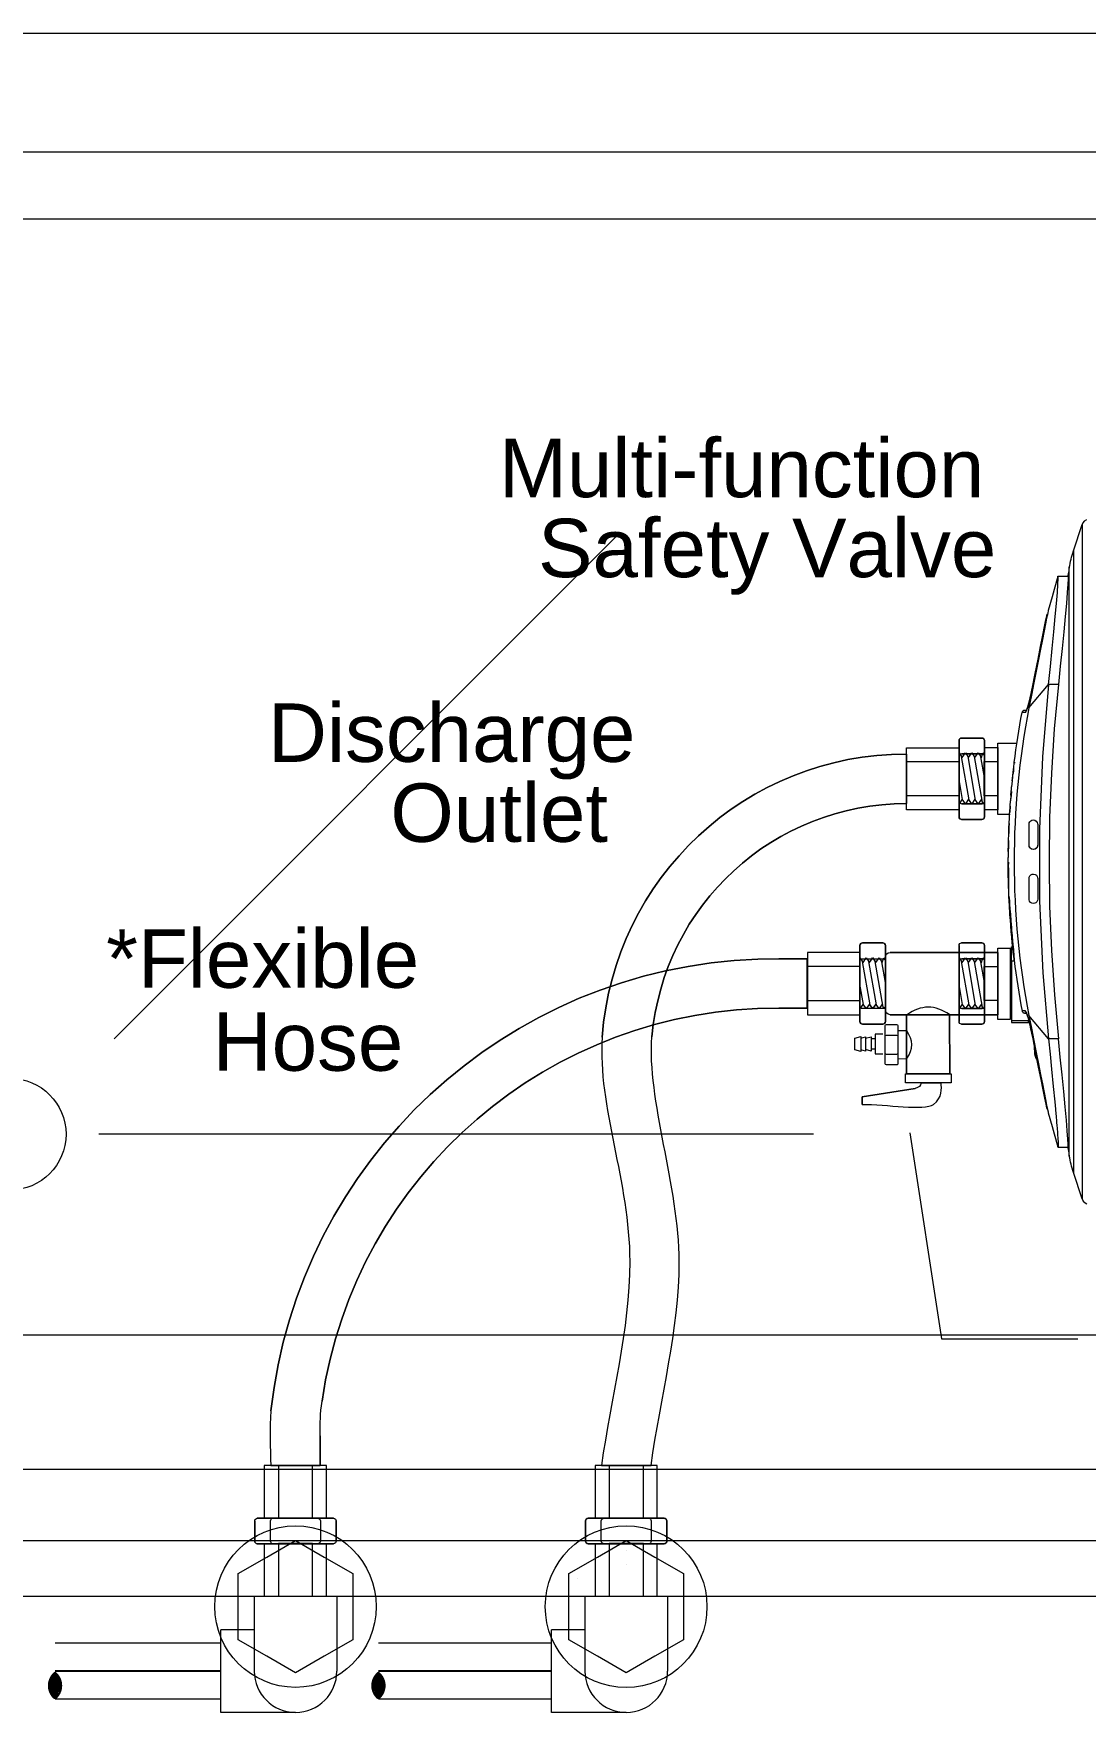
# Model space of a CAD drawing. Header units: metres. Extents: x 1587 to 89247, y -60 to 14723.
# Drawn here: x 8059 to 8530, y 10388 to 11140 of the extents above; entities that cross this region are included whole.
import ezdxf

# ---------------------------------------------------------------- set-up
doc = ezdxf.new("R2010")
doc.units = ezdxf.units.M
doc.header["$LTSCALE"] = 10
doc.linetypes.add('DASHED2', pattern=[9.525, 6.35, -3.175])
doc.layers.get('0').update_dxf_attribs({"color": 253, "lineweight": 0})
doc.layers.add('DIM1', color=251, linetype='Continuous', lineweight=5)
doc.layers.add('Furniture', color=7, linetype='Continuous', lineweight=13)
for name, color, linetype in [('W-COW', 5, 'Continuous'), ('W-COW-25', 5, 'Continuous'), ('W-COW-25-SingleLine', 3, 'Continuous'), ('W-COW-thin', 7, 'Continuous'), ('W-HW1', 1, 'Continuous'), ('W-HW1-25', 1, 'Continuous'), ('W-HW1-25-SingleLine', 3, 'Continuous'), ('W-HW1-thin', 7, 'Continuous')]:
    doc.layers.add(name, color=color, linetype=linetype)
doc.styles.add('PDF Arial', font='arial.ttf')

# ---------------------------------------------------------------- blocks, each defined once
blk = doc.blocks.new('sink')
at = {"layer": 'Furniture'}
for p, q in [((1378.81686, 144.52687), (1377.01686, 144.52687)), ((1378.81686, 144.50187), (1377.01686, 144.50187)), ((1378.73686, 144.46992), (1377.09686, 144.46992)), ((1377.16936, 144.40992), (1377.78936, 144.40992)), ((1377.78936, 143.90992), (1377.16936, 143.90992)), ((1377.09686, 143.87992), (1378.73686, 143.87992)), ((1377.01686, 143.82687), (1378.81686, 143.82687))]:
    blk.add_line(p, q, dxfattribs=at)
at = {"layer": 'Furniture', "linetype": 'DASHED2'}
for p, q in [((1377.42964, 144.31982), (1377.74964, 144.31982)), ((1377.51658, 144.05087), (1377.74285, 144.27714))]:
    blk.add_line(p, q, dxfattribs=at)
at = {"layer": 'Furniture'}
blk.add_circle((1377.78936, 144.31992), 0.025, dxfattribs=at)
blk = doc.blocks.new('HEWH')
at = {"layer": 'Furniture', "lineweight": 9}
for points in [[(-479.6, -46.52), (-474.77, -31.68)], [(-472.34, -29.09), (-473.59, -29.86), (-474.32, -30.71), (-474.77, -31.68), (-474.77, -31.91), (-474.77, -32.66), (-474.77, -33.85), (-474.77, -35.55), (-474.77, -37.7), (-474.77, -40.35), (-474.77, -43.43), (-474.77, -46.98), (-474.77, -50.98), (-474.77, -55.41), (-474.77, -60.26), (-474.77, -65.52), (-474.77, -71.19), (-474.77, -77.24), (-474.77, -83.65), (-474.77, -90.41), (-474.77, -97.51), (-474.77, -104.93), (-474.77, -112.64), (-474.77, -120.63), (-474.77, -128.88), (-474.77, -137.34), (-474.77, -146.03), (-474.77, -154.93), (-474.77, -163.98), (-474.77, -173.18), (-474.77, -182.49), (-474.77, -191.91), (-474.77, -201.4), (-474.77, -210.95), (-474.77, -220.51), (-474.77, -230.06), (-474.77, -239.61), (-474.77, -249.1), (-474.77, -258.52), (-474.77, -267.84), (-474.77, -277.05), (-474.77, -286.1), (-474.77, -294.98), (-474.77, -303.67), (-474.77, -312.15), (-474.77, -320.38), (-474.77, -328.38), (-474.77, -336.09), (-474.77, -343.52), (-474.77, -350.6), (-474.77, -357.37), (-474.77, -363.77), (-474.77, -369.84), (-474.77, -375.49), (-474.77, -380.75), (-474.77, -385.6), (-474.77, -390.04), (-474.77, -394.04), (-474.77, -397.6), (-474.77, -400.67), (-474.77, -403.32), (-474.77, -405.48), (-474.77, -407.16), (-474.77, -408.36), (-474.77, -409.11), (-474.77, -409.34), (-474.15, -410.56), (-473.07, -411.54), (-472.03, -412.01)], [(-481.93, -55.81), (-481.68, -54.62), (-481.44, -53.45), (-481.2, -52.27), (-480.92, -51.12), (-480.61, -49.97), (-480.3, -48.81), (-479.95, -47.66), (-479.6, -46.52), (-479.6, -46.81), (-479.6, -47.58), (-479.6, -48.85), (-479.6, -50.6), (-479.6, -52.82), (-479.6, -55.51), (-479.6, -58.67), (-479.6, -62.3), (-479.6, -66.35), (-479.6, -70.85), (-479.6, -75.79), (-479.6, -81.11), (-479.6, -86.83), (-479.6, -92.93), (-479.6, -99.39), (-479.6, -106.19), (-479.6, -113.31), (-479.6, -120.74), (-479.6, -128.46), (-479.6, -136.41), (-479.6, -144.61), (-479.6, -153.02), (-479.6, -161.64), (-479.6, -170.42), (-479.6, -179.33), (-479.6, -188.35), (-479.6, -197.48), (-479.6, -206.66), (-479.6, -215.9), (-479.6, -225.12), (-479.6, -234.36), (-479.6, -243.54), (-479.6, -252.66), (-479.6, -261.69), (-479.6, -270.6), (-479.6, -279.38), (-479.6, -287.99), (-479.6, -296.4), (-479.6, -304.6), (-479.6, -312.58), (-479.6, -320.28), (-479.6, -327.7), (-479.6, -334.82), (-479.6, -341.62), (-479.6, -348.09), (-479.6, -354.19), (-479.6, -359.9), (-479.6, -365.23), (-479.6, -370.17), (-479.6, -374.66), (-479.6, -378.73), (-479.6, -382.34), (-479.6, -385.5), (-479.6, -388.2), (-479.6, -390.43), (-479.6, -392.17), (-479.6, -393.43), (-479.6, -394.2), (-479.6, -394.49), (-479.95, -393.35), (-480.3, -392.2), (-480.61, -391.05), (-480.92, -389.89), (-481.2, -388.73), (-481.44, -387.56), (-481.68, -386.39), (-481.93, -385.21)], [(-482.8, -380.36), (-482.69, -380.84), (-482.52, -381.74), (-482.41, -382.59), (-482.2, -383.46), (-482.07, -384.33), (-481.93, -385.21), (-481.93, -385.17), (-481.93, -384.68), (-481.93, -383.73), (-481.93, -382.3), (-481.93, -380.4), (-481.93, -378.02), (-481.93, -375.18), (-481.93, -371.88), (-481.93, -368.14), (-481.93, -363.97), (-481.93, -359.38), (-481.93, -354.37), (-481.93, -348.96), (-481.93, -343.19), (-481.93, -337.06), (-481.93, -330.58), (-481.93, -323.78), (-481.93, -316.66), (-481.93, -309.28), (-481.93, -301.65), (-481.93, -293.75), (-481.93, -285.66), (-481.93, -277.36), (-481.93, -268.91), (-481.93, -260.3), (-481.93, -251.57), (-481.93, -242.76), (-481.93, -233.9), (-481.93, -224.98), (-481.93, -216.04), (-481.93, -207.12), (-481.93, -198.25), (-481.93, -189.44), (-481.93, -180.72), (-481.93, -172.12), (-481.93, -163.66), (-481.93, -155.37), (-481.93, -147.28), (-481.93, -139.38), (-481.93, -131.73), (-481.93, -124.33), (-481.93, -117.24), (-481.93, -110.44), (-481.93, -103.96), (-481.93, -97.83), (-481.93, -92.06), (-481.93, -86.66), (-481.93, -81.65), (-481.93, -77.05), (-481.93, -72.88), (-481.93, -69.13), (-481.93, -65.85), (-481.93, -62.99), (-481.93, -60.61), (-481.93, -58.72), (-481.93, -57.29), (-481.93, -56.33), (-481.93, -55.85), (-481.93, -55.81), (-482.07, -56.68), (-482.2, -57.55), (-482.41, -58.42), (-482.52, -59.28), (-482.69, -60.17), (-482.8, -60.64)], [(-488.32, -60.78), (-490.36, -68.13), (-491.51, -72.21), (-493.73, -79.94), (-493.73, -80.2), (-493.94, -81.01), (-494.18, -82.32), (-494.57, -84.16), (-495.19, -87.32), (-495.99, -91.31), (-496.93, -96.07), (-498, -101.43), (-499.18, -107.33), (-500.43, -113.73), (-501.75, -120.43), (-503.11, -127.33), (-504.5, -134.37), (-493.56, -121.28), (-492.48, -111.19), (-491.48, -101.1), (-490.57, -91.88), (-489.77, -83.21), (-489.11, -75.91), (-488.59, -69.7), (-488.28, -65.15), (-488.14, -62.07), (-488.14, -61.01), (-488.21, -60.64)], [(-488.35, -61.08), (-488.25, -60.64), (-488.21, -60.64), (-482.62, -60.64), (-482.55, -61.01), (-482.55, -62.08), (-482.69, -65.12), (-483, -69.74), (-483.52, -75.86), (-484.18, -83.26), (-484.98, -91.78), (-485.92, -101.14), (-486.93, -111.07), (-488, -121.28), (-490.3, -146.06), (-491.93, -170.9), (-492.9, -195.69), (-493.25, -220.51), (-492.9, -245.39), (-491.93, -270.25), (-490.26, -295.03), (-488, -319.74), (-493.56, -319.74), (-492.66, -328.33), (-491.79, -336.61), (-490.85, -346.3), (-490.05, -354.94), (-489.67, -358.99), (-489.57, -359.94), (-489.46, -360.89), (-489.43, -361.84), (-489.32, -362.74), (-489.25, -363.63), (-489.08, -365.35), (-489.05, -366.2), (-488.98, -367), (-488.91, -367.8), (-488.8, -368.56), (-488.77, -369.32), (-488.63, -370.74), (-488.59, -371.43), (-488.56, -372.08), (-488.52, -372.69), (-488.45, -373.32), (-488.42, -373.91), (-488.35, -375.03), (-488.28, -375.98), (-488.21, -376.99), (-488.11, -379.54), (-488.21, -380.36), (-482.62, -380.36), (-482.55, -380), (-482.55, -378.93), (-482.69, -375.9), (-483, -371.28), (-483.52, -365.17), (-484.18, -357.76), (-484.98, -349.23), (-485.92, -339.87), (-486.93, -329.95), (-488, -319.74)], [(-506.51, -136.92), (-506.02, -136.28), (-505.36, -134.53), (-504.53, -131.77), (-503.66, -128.28), (-502.8, -124.47), (-502.66, -123.63), (-500.99, -115.2), (-499.36, -107.1), (-497.97, -99.96), (-496.68, -93.61), (-495.75, -88.73), (-494.98, -84.99), (-494.53, -82.79), (-494.36, -81.99), (-494.39, -82.02)], [(-488, -121.28), (-493.56, -121.28), (-496.93, -161.73), (-498.56, -202.22), (-498.49, -242.52), (-496.72, -282.7), (-493.56, -319.74), (-504.5, -306.65), (-503.11, -313.69), (-501.75, -320.6), (-500.43, -327.31), (-499.18, -333.7), (-498, -339.6), (-496.93, -344.95), (-495.99, -349.72), (-495.19, -353.69), (-494.57, -356.86), (-494.08, -359.18), (-493.8, -360.62), (-493.73, -361.07), (-491.51, -368.83), (-490.36, -372.88), (-488.32, -380.25)], [(-506.02, -136.16), (-506.06, -136.18), (-505.95, -136.01), (-505.75, -135.54), (-505.43, -134.64), (-504.98, -133.35), (-504.53, -131.73), (-504.05, -129.82), (-503.56, -127.75), (-503.07, -125.6), (-502.62, -123.43), (-502.62, -123.31)], [(-512.73, -164.98), (-512.24, -161.44), (-511.79, -157.93), (-511.27, -154.42), (-510.75, -150.89), (-510.19, -147.41), (-509.57, -143.89), (-508.98, -140.39), (-508.32, -136.9)], [(-506.02, -135.78), (-506.51, -135.78), (-506.96, -135.78), (-507.14, -135.8), (-507.38, -135.85), (-507.62, -135.94), (-507.83, -136.07), (-508, -136.26), (-508.14, -136.45), (-508.25, -136.65), (-508.32, -136.88)], [(-506.06, -136.15), (-506.16, -136.22), (-506.27, -136.38), (-506.37, -136.54), (-506.48, -136.72), (-506.51, -136.92), (-507.97, -136.92), (-508.25, -136.92)], [(-515.09, -194.06), (-521.86, -194.06), (-521.86, -154.12), (-511.3, -154.12)], [(-542.14, -160.18), (-530.75, -160.18), (-542.1, -160.18)], [(-513.84, -175.21), (-513.77, -174.34), (-513.66, -173.49), (-513.59, -172.62), (-513.49, -171.78), (-513.39, -170.9), (-513.32, -170.04), (-513.21, -169.19), (-513.11, -168.32), (-513.11, -168.35), (-513.11, -168.45), (-513.11, -168.66), (-513.18, -168.97), (-513.21, -169.47), (-513.39, -171.05), (-513.35, -171.05)], [(-513.77, -175.21), (-513.32, -170.68), (-513.04, -168.47), (-512.9, -166.95), (-512.8, -165.96), (-512.73, -165.31), (-512.69, -164.98), (-512.17, -164.98)], [(-514.46, -183.2), (-514.57, -183.2), (-514.57, -183.17), (-514.53, -182.59), (-514.46, -182.01), (-514.43, -181.45), (-514.36, -180.87), (-514.32, -180.28), (-514.29, -179.72), (-514.22, -179.15), (-514.18, -178.56), (-514.01, -178.56), (-513.7, -175.21), (-513.84, -175.21), (-513.39, -171.05)], [(-514.08, -178.56), (-513.77, -175.21), (-513.7, -175.21)], [(-515.02, -189.44), (-515.02, -189.09), (-515.02, -188.72), (-514.95, -188.35), (-514.95, -187.99), (-514.91, -187.61), (-514.88, -187.25), (-514.88, -186.9), (-514.84, -186.52), (-514.67, -186.52), (-514.46, -183.17), (-514.57, -183.17), (-514.39, -181.26), (-514.32, -181.26), (-514.53, -183.17), (-514.46, -183.17)], [(-514.67, -184.88), (-514.74, -185.59), (-514.81, -186.2), (-514.84, -186.48), (-514.67, -186.48)], [(-514.53, -183.2), (-514.53, -183.47), (-514.67, -184.88), (-514.53, -184.88)], [(-514.57, -183.17), (-514.57, -183.17)], [(-542.1, -188.11), (-530.75, -188.11), (-542.14, -188.11)], [(-516.13, -220.51), (-516.13, -220.22), (-516.13, -219.92), (-516.13, -219.6), (-516.13, -219.32), (-516.13, -219.01), (-516.13, -218.72), (-516.13, -218.42), (-516.13, -218.13), (-516.09, -218.11), (-516.02, -218.08), (-516.02, -214.84), (-516.02, -213.69), (-515.99, -211.64), (-515.92, -209.55), (-515.89, -207.08), (-515.82, -206.34), (-515.78, -204.88), (-515.71, -202.62), (-515.61, -200.22), (-515.5, -197.98), (-515.47, -197.08), (-515.43, -196.41), (-515.43, -195.93), (-515.43, -195.77), (-515.43, -195.41), (-515.4, -195.04), (-515.4, -194.66), (-515.36, -194.28), (-515.33, -193.91), (-515.33, -193.55), (-515.3, -193.18), (-515.26, -192.8), (-515.19, -192.8), (-514.98, -189.44)], [(-515.43, -195.77), (-515.43, -195.77)], [(-515.02, -189.44), (-515.02, -189.44)], [(-515.95, -208.6), (-515.95, -208.71), (-515.95, -208.95), (-515.99, -209.51), (-516.02, -210.42), (-516.02, -211.78), (-516.02, -212.88), (-516.06, -213.83), (-516.06, -214.45), (-516.06, -214.75), (-516.09, -214.75), (-516.06, -213.98), (-516.06, -213.23), (-516.02, -212.44), (-516.02, -211.7), (-516.02, -210.92), (-516.02, -210.16), (-515.99, -209.39), (-515.95, -208.63), (-515.95, -208.62)], [(-516.02, -214.84), (-516.02, -214.84)], [(-515.78, -236.53), (-515.78, -236.16), (-515.78, -235.09), (-515.82, -233.26), (-515.82, -230.83), (-515.89, -229.49), (-515.92, -225.6), (-516.02, -222), (-516.02, -220.76), (-516.06, -223.33), (-516.02, -224.22), (-516.02, -226.26), (-515.95, -228.01), (-515.95, -229.08), (-515.92, -229.95), (-515.92, -230.81), (-515.89, -231.74), (-515.89, -232.54), (-515.89, -232.88), (-515.89, -232.99), (-515.89, -232.91), (-515.92, -232.72), (-515.95, -232.35), (-515.95, -231.5), (-516.02, -229.35), (-516.02, -228.18), (-516.06, -225.83), (-516.09, -223.21), (-516.13, -221.87), (-516.13, -221.31), (-516.13, -220.64), (-516.13, -220.49), (-516.13, -220.46)], [(-515.78, -236.65), (-515.82, -236.64), (-515.82, -236.57), (-515.82, -236.15), (-515.89, -235.34), (-515.92, -233.47), (-516.02, -230.93), (-516.06, -228.38), (-516.06, -226.85), (-516.09, -225.8), (-516.09, -225.29), (-516.13, -224.43), (-516.13, -224.02), (-516.13, -223.89)], [(-515.61, -242.25), (-515.71, -240.27), (-515.78, -238.3), (-515.82, -236.31), (-515.89, -234.35), (-515.95, -232.37), (-516.02, -230.39), (-516.06, -228.39), (-516.06, -226.43), (-516.06, -226.29), (-516.09, -226.14), (-516.09, -225.99), (-516.09, -225.86), (-516.09, -225.71), (-516.09, -225.56), (-516.09, -225.41), (-516.09, -225.27)], [(-514.08, -257.96), (-514.57, -257.96), (-514.6, -257.49), (-514.67, -255.91), (-514.81, -253.43), (-514.98, -250.35), (-515.12, -248.25), (-515.19, -246.86), (-515.4, -243.76), (-515.57, -241.14), (-515.68, -239.87), (-515.47, -242.38), (-515.33, -244.47), (-515.12, -246.86), (-514.88, -250.11), (-514.6, -253.58), (-514.29, -257.28), (-514.18, -258.82), (-513.91, -261.98), (-513.66, -265.07), (-513.21, -269.86), (-512.93, -273.15), (-512.8, -275.08), (-512.73, -275.78), (-512.73, -275.69), (-512.76, -275.66), (-512.8, -275.4), (-512.83, -274.73), (-512.93, -273.69), (-512.93, -273.68), (-513.28, -271.31), (-513.66, -266.42), (-513.87, -264.42), (-514.43, -259.64), (-514.53, -257.96)], [(-514.84, -254.23), (-514.84, -254.67), (-514.81, -255.1), (-514.77, -255.53), (-514.74, -255.98), (-514.67, -256.41), (-514.67, -256.85), (-514.64, -257.28), (-514.6, -257.72), (-514.57, -257.96)], [(-514.43, -259.64), (-514.36, -260.09), (-514.32, -260.5), (-514.29, -260.93), (-514.29, -261.35), (-514.25, -261.77), (-514.22, -262.2), (-514.18, -262.63), (-514.08, -263.06), (-513.84, -265.48), (-513.63, -267.97)], [(-513.63, -267.85), (-514.08, -263.18)], [(-513.49, -269.12), (-514.29, -269.12), (-514.29, -268.72), (-514.29, -268.44), (-514.29, -268.26), (-514.29, -268.2), (-513.63, -268.2)], [(-512.66, -276.28), (-514.29, -276.28), (-514.29, -269.12)], [(-513.28, -271.31), (-513.32, -270.9), (-513.35, -270.48), (-513.39, -270.06), (-513.42, -269.64), (-513.49, -269.22), (-513.52, -268.81), (-513.59, -268.39), (-513.63, -267.98)], [(-599.05, -301.44), (-599.05, -276.14)], [(-597.62, -274.82), (-586.23, -274.82)], [(-584.81, -276.14), (-584.81, -301.44)], [(-514.29, -276.28), (-514.29, -276.79), (-514.29, -277.39), (-514.29, -278.06), (-514.29, -278.81), (-514.29, -279.62), (-514.29, -280.48), (-514.29, -281.36), (-514.29, -282.25), (-514.29, -296.59), (-514.29, -297.47), (-514.29, -298.36), (-514.29, -299.22), (-514.29, -300.03), (-514.29, -300.78), (-514.29, -301.46), (-514.29, -302.06), (-514.29, -302.55), (-514.29, -309.7)], [(-512.76, -275.66), (-512.31, -279.24), (-511.82, -282.81), (-511.3, -286.38), (-510.75, -289.93), (-510.19, -293.48), (-509.6, -297.04), (-508.98, -300.59), (-508.32, -304.12), (-508.25, -304.38), (-508.14, -304.57), (-508, -304.77), (-507.83, -304.94), (-507.62, -305.08), (-507.38, -305.16), (-507.14, -305.22), (-506.96, -305.24), (-506.51, -305.24), (-506.02, -305.24)], [(-586.23, -302.76), (-597.62, -302.76)], [(-506.02, -304.89), (-506.2, -304.74), (-506.34, -304.57), (-506.44, -304.35), (-506.51, -304.09), (-506.75, -304.09), (-507.52, -304.09), (-508.28, -304.09), (-508.25, -304.09)], [(-502.66, -317.38), (-503.45, -313.61), (-504.36, -310.02), (-505.19, -307.01), (-505.92, -304.96), (-506.48, -304.12), (-506.51, -304.09)], [(-502.73, -317.14), (-502.86, -316.39), (-503.35, -314.26), (-503.8, -312.13), (-504.32, -310.12), (-504.81, -308.35), (-505.26, -306.83), (-505.64, -305.69), (-505.92, -305.05), (-506.06, -304.84), (-506.02, -304.86)], [(-598.56, -319.25), (-595.92, -318.51), (-595.92, -326.58), (-598.56, -325.82)], [(-595.92, -319.35), (-592.9, -318.51), (-592.9, -326.6), (-595.92, -325.72)], [(-592.9, -319.52), (-590.57, -319.52)], [(-586.37, -317.07), (-590.57, -317.07), (-590.57, -328.02), (-586.37, -328.02)], [(-585.02, -333.63), (-585.02, -312.3)], [(-584.95, -327.81), (-584.95, -318.26)], [(-584.29, -311.59), (-578.59, -311.59)], [(-584.25, -317.55), (-578.56, -317.55)], [(-572.86, -315.21), (-577.97, -315.21), (-577.97, -330.8), (-572.8, -330.7)], [(-577.83, -318.26), (-577.83, -327.81)], [(-494.36, -359.03), (-494.5, -358.37), (-494.91, -356.27), (-495.61, -352.92), (-496.55, -348.2), (-497.73, -342.45), (-499.05, -335.58), (-500.57, -328.02), (-502.2, -319.65), (-502.66, -317.38), (-502.69, -317.35), (-502.66, -317.32)], [(-590.57, -325.55), (-592.9, -325.55)], [(-578.56, -328.52), (-584.25, -328.52)], [(-501.2, -324.76), (-501.2, -324.88), (-501.2, -327.11), (-501.2, -328.3), (-501.2, -328.42), (-501.44, -323.64)], [(-501.2, -328.33), (-501.2, -328.75), (-501.13, -329.13), (-501.06, -329.48), (-500.89, -329.86), (-500.75, -330.23), (-500.57, -330.55), (-500.36, -330.86), (-500.09, -331.16)], [(-571.13, -372.41), (-553.52, -487.75), (-477.17, -487.75)], [(-488.21, -380.36), (-488.25, -380.36), (-488.35, -380.09)], [(-474.77, -409.34), (-479.6, -394.49)]]:
    blk.add_lwpolyline(points, dxfattribs=at)
for points in [[(-543.56, -156.67), (-543.56, -191.51), (-573.04, -191.51), (-573.04, -156.67)], [(-543.56, -156.67), (-543.56, -191.51), (-573.04, -191.51), (-573.04, -156.67)], [(-543.59, -195.41), (-543.59, -152.72)], [(-542.17, -151.3), (-530.82, -151.3)], [(-529.39, -152.72), (-529.39, -195.41)], [(-521.86, -156.53), (-521.86, -191.39), (-529.36, -191.39), (-529.36, -156.53)], [(-573.07, -160.21), (-573.07, -187.95)], [(-543.59, -164.45), (-543.59, -183.62), (-573.07, -183.62), (-573.07, -164.45)], [(-543.59, -164.45), (-543.59, -183.62), (-573.07, -183.62), (-573.07, -164.45)], [(-543.56, -186.81), (-543.56, -161.49)], [(-522.07, -164.38), (-522.07, -183.54), (-529.6, -183.54), (-529.6, -164.38)], [(-529.32, -161.49), (-529.32, -186.81)], [(-530.82, -196.83), (-542.17, -196.83)], [(-514.91, -189.44), (-514.95, -189.44), (-515.19, -192.8), (-515.09, -192.8)], [(-499.6, -199.49), (-499.6, -205.35), (-499.6, -211.21), (-499.64, -211.39), (-499.81, -212.17), (-500.33, -212.92), (-501.06, -213.42), (-501.93, -213.61), (-502.76, -213.5), (-503.49, -213.12), (-504.01, -212.59), (-504.32, -211.94), (-504.43, -211.21), (-504.43, -205.35), (-504.43, -199.49), (-504.32, -198.76), (-504.01, -198.1), (-503.49, -197.58), (-502.8, -197.21), (-502.03, -197.08), (-501.16, -197.24), (-500.36, -197.73), (-499.84, -198.47), (-499.64, -199.25)], [(-499.6, -199.49), (-499.6, -211.21), (-499.74, -211.94), (-500.05, -212.59), (-500.57, -213.12), (-501.27, -213.5), (-502.1, -213.61), (-502.97, -213.43), (-503.7, -212.92), (-504.22, -212.18), (-504.43, -211.4), (-504.43, -211.21), (-504.43, -199.49), (-504.32, -198.76), (-504.01, -198.1), (-503.49, -197.58), (-502.8, -197.21), (-502.03, -197.08), (-501.16, -197.24), (-500.36, -197.73), (-499.84, -198.47), (-499.64, -199.25)], [(-515.61, -199.16), (-515.64, -199.91), (-515.68, -200.67), (-515.75, -201.43), (-515.75, -202.17), (-515.78, -202.92), (-515.82, -203.68), (-515.82, -204.43), (-515.89, -205.19), (-515.82, -205.19), (-515.82, -204.89), (-515.82, -204.31), (-515.82, -204.01), (-515.75, -202.89), (-515.71, -201.63), (-515.68, -200.51), (-515.64, -199.98), (-515.61, -199.56), (-515.61, -199.28), (-515.61, -199.16), (-515.61, -199.18)], [(-504.43, -229.82), (-504.32, -229.08), (-504.01, -228.41), (-503.49, -227.89), (-502.76, -227.52), (-501.93, -227.4), (-501.06, -227.59), (-500.33, -228.11), (-499.81, -228.84), (-499.64, -229.63), (-499.6, -229.82), (-499.6, -235.68), (-499.6, -241.52), (-499.74, -242.28), (-500.05, -242.92), (-500.57, -243.45), (-501.27, -243.82), (-502.03, -243.94), (-502.9, -243.77), (-503.66, -243.28), (-504.18, -242.57), (-504.43, -241.8), (-504.43, -241.52), (-504.43, -235.68)], [(-515.61, -241.88), (-515.57, -242.16), (-515.5, -243.14), (-515.4, -244.75), (-515.33, -246.42), (-515.19, -248.25), (-515.05, -250.41), (-514.95, -252.25), (-514.88, -253.59), (-514.84, -254.37), (-514.84, -254.6), (-514.84, -254.31), (-514.84, -254.23), (-514.91, -253.34), (-515.02, -251.99), (-515.16, -250.09), (-515.26, -248.25), (-515.33, -246.54), (-515.47, -244.57), (-515.57, -243.03), (-515.61, -242.25), (-515.61, -241.89)], [(-599.05, -306.17), (-599.05, -271.31), (-628.52, -271.31), (-628.52, -306.17)], [(-599.11, -267.36), (-599.11, -310.05)], [(-586.3, -265.94), (-597.69, -265.94)], [(-584.88, -310.05), (-584.88, -267.36)], [(-521.86, -271.31), (-582.17, -271.31), (-521.86, -271.31), (-521.86, -306.17), (-582.17, -306.17), (-521.86, -306.17)], [(-543.59, -267.38), (-543.59, -310.05)], [(-530.82, -265.95), (-542.2, -265.95)], [(-529.39, -310.05), (-529.39, -267.38)], [(-521.86, -271.31), (-521.86, -306.17), (-529.36, -306.17), (-529.36, -271.31)], [(-515.09, -308.8), (-521.83, -308.8), (-521.83, -268.84), (-515.09, -268.84)], [(-599.11, -298.26), (-599.11, -279.11), (-628.56, -279.11), (-628.56, -298.26)], [(-584.88, -275.64), (-584.88, -301.49), (-585.75, -302.79), (-586.65, -300.21), (-588.42, -302.79), (-590.19, -300.21), (-592, -302.79), (-593.77, -300.21), (-595.54, -302.79), (-597.31, -300.21), (-599.08, -302.79), (-599.08, -274.35), (-597.31, -276.92), (-595.54, -274.35), (-593.77, -276.92), (-592, -274.35), (-590.19, -276.92), (-588.42, -274.35), (-586.65, -276.92), (-585.75, -274.35)], [(-584.84, -273.61), (-584.84, -303.85)], [(-543.56, -276.14), (-543.56, -301.44)], [(-530.75, -274.83), (-542.14, -274.83)], [(-522.07, -279.15), (-522.07, -298.31), (-529.6, -298.31), (-529.6, -279.15)], [(-522.07, -279.15), (-522.07, -298.31), (-529.6, -298.31), (-529.6, -279.15)], [(-522.07, -279.15), (-522.07, -298.31), (-529.6, -298.31), (-529.6, -279.15)], [(-529.32, -301.44), (-529.32, -276.14)], [(-548.94, -306.15), (-548.77, -339.33), (-572.97, -339.33), (-572.97, -306.25), (-572.97, -339.33), (-548.77, -339.33)], [(-542.14, -302.75), (-530.75, -302.75)], [(-514.29, -310.64), (-504.67, -310.64), (-504.67, -310.57), (-504.67, -310.38), (-504.67, -310.11), (-504.67, -309.7), (-514.29, -309.7), (-514.29, -310.11), (-514.29, -310.38), (-514.29, -310.57)], [(-601.89, -325.82), (-601.89, -319.25), (-598.56, -318.31), (-598.56, -326.8)], [(-597.69, -311.47), (-586.3, -311.47)], [(-542.2, -311.47), (-530.82, -311.47)], [(-597.86, -356.4), (-597.86, -352.13), (-568.28, -347.44), (-597.86, -352.13)], [(-548, -344.29), (-573.64, -344.29), (-573.64, -339.3), (-548, -339.3)], [(-548, -344.29), (-573.64, -344.29), (-573.64, -339.3), (-548, -339.3)], [(-564.74, -344.31), (-553.59, -344.29)]]:
    blk.add_lwpolyline(points, close=True, dxfattribs=at)
for points in [[(-543.59, -152.72, -0.413434), (-542.17, -151.3, 0.417078)], [(-530.82, -151.3, -0.413434), (-529.39, -152.72, 0.417078)], [(-542.17, -196.83, -0.41799), (-543.59, -195.41, 0.41799)], [(-529.39, -195.41, -0.41799), (-530.82, -196.83, 0.41799)], [(-599.11, -267.36, -0.414344), (-597.69, -265.94, 0.414344)], [(-586.3, -265.94, -0.414344), (-584.88, -267.36, 0.414344)], [(-530.82, -265.95, -0.421647), (-529.39, -267.38, 0.421647)], [(-597.69, -311.47, -0.417078), (-599.11, -310.05, 0.417078)], [(-584.88, -310.05, -0.417078), (-586.3, -311.47, 0.417078)], [(-529.39, -310.05, -0.417078), (-530.82, -311.47, 0.417078)]]:
    blk.add_lwpolyline(points, format="xyb", close=True, dxfattribs=at)
at = {"layer": 'Furniture', "lineweight": 20}
for points in [[(-529.39, -160.86), (-529.39, -186.74), (-530.26, -188.03), (-531.13, -185.44), (-532.93, -188.03), (-534.7, -185.44), (-536.48, -188.03), (-538.25, -185.44), (-540.05, -188.03), (-541.82, -185.44), (-543.59, -188.03), (-543.59, -159.57), (-541.82, -162.16), (-540.05, -159.57), (-538.25, -162.16), (-536.48, -159.57), (-534.7, -162.16), (-532.93, -159.57), (-531.13, -162.16), (-530.26, -159.57)], [(-584.88, -275.65), (-584.88, -301.5), (-585.75, -302.8), (-586.65, -300.21), (-588.42, -302.8), (-590.19, -300.21), (-591.96, -302.8), (-593.77, -300.21), (-595.54, -302.8), (-597.31, -300.21), (-599.08, -302.8), (-599.08, -274.35), (-597.31, -276.92), (-595.54, -274.35), (-593.77, -276.92), (-591.96, -274.35), (-590.19, -276.92), (-588.42, -274.35), (-586.65, -276.92), (-585.75, -274.35)], [(-529.39, -275.65), (-529.39, -301.5), (-530.26, -302.8), (-531.13, -300.21), (-532.93, -302.8), (-534.7, -300.21), (-536.48, -302.8), (-538.25, -300.21), (-540.05, -302.8), (-541.82, -300.21), (-543.59, -302.8), (-543.59, -274.35), (-541.82, -276.92), (-540.05, -274.35), (-538.25, -276.92), (-536.48, -274.35), (-534.7, -276.92), (-532.93, -274.35), (-531.13, -276.92), (-530.26, -274.35)]]:
    blk.add_lwpolyline(points, close=True, dxfattribs=at)
at = {"layer": 'Furniture', "color": 30, "lineweight": 9, "true_color": 0xf8991e}
for points in [[(-743.39, -318.76, -0.393458), (-573.07, -160.21, 0.393458)], [(-715.54, -318.64, -0.389324), (-573.07, -187.95, 0.389324)], [(-752.73, -589.57, -0.414344), (-751.3, -588.15, 0.414344)], [(-708.63, -588.15, -0.414344), (-707.2, -589.57, 0.414344)], [(-751.3, -602.38, -0.41799), (-752.73, -600.95, 0.41799)], [(-707.2, -600.95, -0.41799), (-708.63, -602.38, 0.41799)]]:
    blk.add_lwpolyline(points, format="xyb", close=True, dxfattribs=at)
at = {"layer": 'Furniture', "lineweight": 20}
blk.add_lwpolyline([(-573.07, -160.2), (-573.07, -160.2)], dxfattribs=at)
at = {"layer": 'Furniture', "lineweight": 13}
for points in [[(-537.96, -185.91), (-542.24, -161.55)], [(-534.34, -185.97), (-538.61, -161.67)], [(-530.55, -187.19), (-535.03, -161.68)], [(-529.39, -173.33), (-531.44, -161.74)], [(-541.64, -185.71), (-543.59, -174.57)], [(-593.44, -300.69), (-597.72, -276.34)], [(-589.87, -300.68), (-594.1, -276.44)], [(-586.04, -301.96), (-590.56, -276.4)], [(-584.88, -288.1), (-586.89, -276.57)], [(-537.96, -300.69), (-542.24, -276.32)], [(-534.34, -300.75), (-538.61, -276.45)], [(-530.55, -301.97), (-535.03, -276.46)], [(-529.39, -288.1), (-531.44, -276.52)], [(-597.12, -300.48), (-599.11, -289.14)], [(-541.64, -300.48), (-543.59, -289.34)]]:
    blk.add_lwpolyline(points, dxfattribs=at)
at = {"layer": 'Furniture', "color": 4, "lineweight": 9}
for points in [[(-928.87, -528.06, -0.372173), (-656.34, -275.09, 0.372173)], [(-900.26, -522.5, -0.374137), (-644.43, -302.57, 0.374137)], [(-936.48, -602.38, -0.408856), (-937.9, -600.95, 0.408856)]]:
    blk.add_lwpolyline(points, format="xyb", close=True, dxfattribs=at)
for points in [[(-656.34, -275.09), (-644.43, -274.83), (-628.56, -274.83), (-628.56, -302.57), (-644.43, -302.57), (-628.56, -302.57), (-628.56, -274.83), (-644.43, -274.83)], [(-901.23, -541.98), (-901.23, -558.67), (-928.98, -558.67), (-901.23, -558.67)], [(-932.59, -588.16), (-897.73, -588.16), (-897.73, -558.69), (-932.59, -558.69)], [(-924.67, -588.11), (-905.5, -588.11), (-905.5, -558.64), (-924.67, -558.64)], [(-937.9, -589.57), (-937.9, -600.95)], [(-893.8, -588.15), (-936.48, -588.15)], [(-892.34, -600.95), (-892.34, -589.57)], [(-936.48, -602.38), (-893.8, -602.38)], [(-932.59, -631.86), (-897.73, -631.86), (-897.73, -602.39), (-932.59, -602.39)], [(-924.67, -631.81), (-905.5, -631.81), (-905.5, -602.32), (-924.67, -602.32)]]:
    blk.add_lwpolyline(points, close=True, dxfattribs=at)
at = {"layer": 'Furniture', "color": 30, "lineweight": 20, "true_color": 0xf8991e}
for points in [[(-656.34, -275.09), (-644.43, -274.85)], [(-743.94, -600.99), (-743.94, -589.6)], [(-742.62, -588.17), (-717.31, -588.17)], [(-716.02, -589.6), (-716.02, -600.99)], [(-717.31, -602.42), (-742.62, -602.42)], [(-729.91, -606.07), (-729.91, -606.07)], [(-729.95, -613.99), (-729.95, -613.99)], [(-757.27, -621.85), (-757.27, -621.85)]]:
    blk.add_lwpolyline(points, dxfattribs=at)
at = {"layer": 'Furniture', "lineweight": 9}
blk.add_lwpolyline([(-577.9, -312.3), (-577.9, -333.63, -0.414974), (-578.59, -334.34), (-584.29, -334.34)], format="xyb", dxfattribs=at)
at = {"layer": 'Furniture', "color": 4, "lineweight": 20}
for points in [[(-932.59, -588.16), (-897.73, -588.16), (-897.73, -558.69), (-932.59, -558.69)], [(-924.67, -588.11), (-905.5, -588.11), (-905.5, -558.64), (-924.67, -558.64)], [(-932.59, -631.86), (-897.73, -631.86), (-897.73, -602.39), (-932.59, -602.39)], [(-924.67, -631.81), (-905.5, -631.81), (-905.5, -602.32), (-924.67, -602.32)]]:
    blk.add_lwpolyline(points, close=True, dxfattribs=at)
at = {"layer": 'Furniture', "color": 30, "lineweight": 9, "true_color": 0xf8991e}
for points in [[(-747.41, -588.16), (-712.55, -588.16), (-712.55, -558.69), (-747.41, -558.69)], [(-716.06, -558.67), (-743.84, -558.67)], [(-739.53, -588.11), (-720.36, -588.11), (-720.36, -558.64), (-739.53, -558.64)], [(-752.73, -589.57), (-752.73, -600.95)], [(-708.63, -588.15), (-751.3, -588.15)], [(-707.2, -600.95), (-707.2, -589.57)], [(-751.3, -602.38), (-708.63, -602.38)], [(-747.41, -631.86), (-712.55, -631.86), (-712.55, -602.39), (-747.41, -602.39)], [(-739.53, -631.81), (-720.36, -631.81), (-720.36, -602.32), (-739.53, -602.32)]]:
    blk.add_lwpolyline(points, close=True, dxfattribs=at)
at = {"layer": 'Furniture', "color": 30, "lineweight": 20, "true_color": 0xf8991e}
for points in [[(-747.41, -588.16), (-712.55, -588.16), (-712.55, -558.69), (-747.41, -558.69)], [(-739.53, -588.11), (-720.36, -588.11), (-720.36, -558.64), (-739.53, -558.64)], [(-747.41, -631.86), (-712.55, -631.86), (-712.55, -602.39), (-747.41, -602.39)], [(-739.53, -631.81), (-720.36, -631.81), (-720.36, -602.32), (-739.53, -602.32)]]:
    blk.add_lwpolyline(points, close=True, dxfattribs=at)
at = {"layer": 'Furniture', "color": 4, "lineweight": 20}
for points in [[(-929.08, -600.99), (-929.08, -589.6)], [(-927.8, -588.17), (-902.48, -588.17)], [(-901.16, -589.6), (-901.16, -600.99)], [(-902.48, -602.42), (-927.8, -602.42)]]:
    blk.add_lwpolyline(points, dxfattribs=at)
at = {"layer": 'Furniture', "color": 4, "lineweight": 15}
blk.add_lwpolyline([(-883.07, -619.14), (-883.07, -656.14), (-899.08, -665.38), (-915.12, -674.63), (-931.13, -665.38), (-947.14, -656.14), (-947.14, -637.64), (-947.14, -619.14), (-931.13, -609.9), (-915.09, -600.65), (-899.08, -609.9)], close=True, dxfattribs=at)
at = {"layer": 'Furniture', "color": 30, "lineweight": 15, "true_color": 0xf8991e}
blk.add_lwpolyline([(-697.9, -619.14), (-697.9, -637.64), (-697.93, -656.14), (-713.94, -665.38), (-729.95, -674.63), (-745.99, -665.38), (-762, -656.14), (-762, -637.64), (-762, -619.14), (-745.99, -609.9), (-729.95, -600.65), (-713.94, -609.9)], close=True, dxfattribs=at)
at = {"layer": 'Furniture', "color": 4, "lineweight": 9}
blk.add_circle((-915.09, -637.61), 45.21, dxfattribs=at)
at = {"layer": 'Furniture', "color": 4, "lineweight": 15}
blk.add_circle((-915.09, -637.61), 45.21, dxfattribs=at)
at = {"layer": 'Furniture', "color": 30, "lineweight": 9, "true_color": 0xf8991e}
blk.add_circle((-730, -637.63), 45.27, dxfattribs=at)
at = {"layer": 'Furniture', "color": 30, "lineweight": 15, "true_color": 0xf8991e}
blk.add_circle((-730, -637.63), 45.27, dxfattribs=at)
at = {"layer": 'Furniture', "lineweight": 9}
blk.add_arc((-62.29, -220.51), 450.51, 168.97689, 191.02311, dxfattribs=at)
for points in [[(-542.1, -160.18), (-542.9, -160.18), (-543.56, -160.78), (-543.56, -161.49)], [(-542.1, -160.18), (-542.9, -160.18), (-543.56, -160.78), (-543.56, -161.49)], [(-542.14, -160.18), (-542.9, -160.18), (-543.56, -160.78), (-543.56, -161.49)], [(-529.32, -161.49), (-529.32, -160.78), (-529.95, -160.18), (-530.75, -160.18)], [(-529.32, -161.49), (-529.32, -160.78), (-529.95, -160.18), (-530.75, -160.18)], [(-529.32, -161.49), (-529.32, -160.78), (-529.95, -160.18), (-530.75, -160.18)], [(-543.56, -186.81), (-543.56, -187.53), (-542.93, -188.11), (-542.1, -188.11)], [(-543.56, -186.81), (-543.56, -187.53), (-542.93, -188.11), (-542.1, -188.11)], [(-543.56, -186.81), (-543.56, -187.53), (-542.93, -188.11), (-542.14, -188.11)], [(-530.75, -188.11), (-529.95, -188.11), (-529.32, -187.53), (-529.32, -186.81)], [(-530.75, -188.11), (-529.95, -188.11), (-529.32, -187.53), (-529.32, -186.81)], [(-530.75, -188.11), (-529.95, -188.11), (-529.32, -187.53), (-529.32, -186.81)], [(-584.84, -273.61), (-584.84, -272.66), (-583.66, -271.31), (-582.17, -271.31)], [(-584.84, -273.61), (-584.84, -272.66), (-583.66, -271.31), (-582.17, -271.31)], [(-543.59, -267.38), (-543.59, -266.57), (-542.97, -265.95), (-542.2, -265.95)], [(-543.59, -267.38), (-543.59, -266.57), (-542.97, -265.95), (-542.2, -265.95)], [(-543.59, -267.38), (-543.59, -266.57), (-542.97, -265.95), (-542.2, -265.95)], [(-599.05, -276.14), (-599.05, -275.4), (-598.39, -274.82), (-597.62, -274.82)], [(-586.23, -274.82), (-585.47, -274.82), (-584.81, -275.4), (-584.81, -276.14)], [(-543.56, -276.14), (-543.56, -275.42), (-542.93, -274.83), (-542.14, -274.83)], [(-543.56, -276.14), (-543.56, -275.42), (-542.93, -274.83), (-542.14, -274.83)], [(-543.56, -276.14), (-543.56, -275.42), (-542.93, -274.83), (-542.14, -274.83)], [(-530.75, -274.83), (-529.95, -274.83), (-529.32, -275.42), (-529.32, -276.14)], [(-530.75, -274.83), (-529.95, -274.83), (-529.32, -275.42), (-529.32, -276.14)], [(-530.75, -274.83), (-529.95, -274.83), (-529.32, -275.42), (-529.32, -276.14)], [(-548.94, -306.15), (-557.2, -300.55), (-564.67, -300.59), (-572.97, -306.25)], [(-548.94, -306.15), (-557.2, -300.55), (-564.67, -300.59), (-572.97, -306.25)], [(-548.94, -306.15), (-557.2, -300.55), (-564.67, -300.59), (-572.97, -306.25)], [(-597.62, -302.76), (-598.39, -302.76), (-599.05, -302.16), (-599.05, -301.44)], [(-584.81, -301.44), (-584.81, -302.16), (-585.47, -302.76), (-586.23, -302.76)], [(-582.17, -306.17), (-583.66, -306.17), (-584.84, -304.81), (-584.84, -303.85)], [(-582.17, -306.17), (-583.66, -306.17), (-584.84, -304.81), (-584.84, -303.85)], [(-542.2, -311.47), (-542.97, -311.47), (-543.59, -310.83), (-543.59, -310.05)], [(-542.2, -311.47), (-542.97, -311.47), (-543.59, -310.83), (-543.59, -310.05)], [(-542.2, -311.47), (-542.97, -311.47), (-543.59, -310.83), (-543.59, -310.05)], [(-542.14, -302.75), (-542.93, -302.75), (-543.56, -302.16), (-543.56, -301.44)], [(-542.14, -302.75), (-542.93, -302.75), (-543.56, -302.16), (-543.56, -301.44)], [(-542.14, -302.75), (-542.93, -302.75), (-543.56, -302.16), (-543.56, -301.44)], [(-529.32, -301.44), (-529.32, -302.16), (-529.95, -302.75), (-530.75, -302.75)], [(-529.32, -301.44), (-529.32, -302.16), (-529.95, -302.75), (-530.75, -302.75)], [(-529.32, -301.44), (-529.32, -302.16), (-529.95, -302.75), (-530.75, -302.75)], [(-585.02, -312.3), (-585.02, -311.92), (-584.7, -311.59), (-584.29, -311.59)], [(-584.95, -318.26), (-584.95, -317.87), (-584.64, -317.55), (-584.25, -317.55)], [(-578.59, -311.59), (-578.21, -311.59), (-577.9, -311.92), (-577.9, -312.3)], [(-578.56, -317.55), (-578.18, -317.55), (-577.83, -317.87), (-577.83, -318.26)], [(-572.8, -330.7), (-569.22, -325.34), (-569.22, -320.53), (-572.86, -315.21)], [(-572.8, -330.7), (-569.22, -325.34), (-569.22, -320.53), (-572.86, -315.21)], [(-584.25, -328.52), (-584.64, -328.52), (-584.95, -328.19), (-584.95, -327.81)], [(-577.83, -327.81), (-577.83, -328.2), (-578.18, -328.52), (-578.56, -328.52)], [(-584.29, -334.34), (-584.7, -334.34), (-585.02, -334.02), (-585.02, -333.63)], [(-564.74, -344.31), (-565.12, -345.78), (-566.13, -347.1), (-568.28, -347.44)], [(-564.74, -344.31), (-565.12, -345.78), (-566.13, -347.1), (-568.28, -347.44)], [(-564.74, -344.31), (-565.12, -345.78), (-566.13, -347.1), (-568.28, -347.44)], [(-558, -356.4), (-552.62, -352.57), (-553.59, -347.57), (-553.59, -344.29)], [(-558, -356.4), (-552.62, -352.57), (-553.59, -347.57), (-553.59, -344.29)], [(-558, -356.4), (-552.62, -352.57), (-553.59, -347.57), (-553.59, -344.29)], [(-597.86, -356.4), (-584.6, -356.4), (-562.97, -359.94), (-558, -356.4)], [(-597.86, -356.4), (-584.6, -356.4), (-562.97, -359.94), (-558, -356.4)], [(-597.86, -356.4), (-584.6, -356.4), (-562.97, -359.94), (-558, -356.4)]]:
    blk.add_open_spline(points, degree=3, dxfattribs=at)
at = {"layer": 'Furniture', "lineweight": 20}
for points in [[(-584.84, -273.61), (-584.84, -272.66), (-583.66, -271.31), (-582.17, -271.31)], [(-582.17, -306.17), (-583.66, -306.17), (-584.84, -304.81), (-584.84, -303.85)]]:
    blk.add_open_spline(points, degree=3, dxfattribs=at)
at = {"layer": 'Furniture', "color": 30, "lineweight": 9, "true_color": 0xf8991e}
for points in [[(-743.39, -318.76), (-746.09, -357.38), (-728, -399.88), (-728, -444.38)], [(-743.39, -318.76), (-746.09, -357.38), (-728, -399.88), (-728, -444.38)], [(-743.39, -318.76), (-746.09, -357.38), (-728, -399.88), (-728, -444.38)], [(-700.26, -444.38), (-700.26, -402.84), (-718.45, -352.88), (-715.54, -318.64)], [(-700.26, -444.38), (-700.26, -402.84), (-718.45, -352.88), (-715.54, -318.64)], [(-700.26, -444.38), (-700.26, -402.84), (-718.45, -352.88), (-715.54, -318.64)], [(-728, -444.38), (-728, -482.84), (-738.56, -520.58), (-743.84, -558.67)], [(-716.06, -558.67), (-710.82, -520.58), (-700.26, -482.84), (-700.26, -444.38)]]:
    blk.add_open_spline(points, degree=3, dxfattribs=at)
at = {"layer": 'Furniture', "color": 1, "lineweight": 9}
for points in [[(-728, -444.38), (-728, -482.84), (-738.56, -520.58), (-743.84, -558.67)], [(-728, -444.38), (-728, -482.84), (-738.56, -520.58), (-743.84, -558.67)], [(-716.06, -558.67), (-710.82, -520.58), (-700.26, -482.84), (-700.26, -444.38)], [(-716.06, -558.67), (-710.82, -520.58), (-700.26, -482.84), (-700.26, -444.38)]]:
    blk.add_open_spline(points, degree=3, dxfattribs=at)
at = {"layer": 'Furniture', "color": 4, "lineweight": 9}
for points in [[(-901.23, -541.98), (-901.23, -533.99), (-901.34, -530.28), (-900.26, -522.5)], [(-901.23, -541.98), (-901.23, -533.99), (-901.34, -530.28), (-900.26, -522.5)], [(-901.23, -541.98), (-901.23, -533.99), (-901.34, -530.28), (-900.26, -522.5)], [(-928.87, -528.06), (-929.81, -537.3), (-929.01, -549.15), (-928.98, -558.67)], [(-928.87, -528.06), (-929.81, -537.3), (-929.01, -549.15), (-928.98, -558.67)], [(-928.87, -528.06), (-929.81, -537.3), (-929.01, -549.15), (-928.98, -558.67)], [(-937.9, -589.57), (-937.9, -588.8), (-937.24, -588.15), (-936.48, -588.15)], [(-937.9, -589.57), (-937.9, -588.8), (-937.24, -588.15), (-936.48, -588.15)], [(-893.8, -588.15), (-893, -588.15), (-892.34, -588.8), (-892.34, -589.57)], [(-893.8, -588.15), (-893, -588.15), (-892.34, -588.8), (-892.34, -589.57)], [(-892.34, -600.95), (-892.34, -601.74), (-893, -602.38), (-893.8, -602.38)], [(-892.34, -600.95), (-892.34, -601.74), (-893, -602.38), (-893.8, -602.38)]]:
    blk.add_open_spline(points, degree=3, dxfattribs=at)
at = {"layer": 'Furniture', "color": 4, "lineweight": 20}
for points in [[(-937.9, -589.57), (-937.9, -588.8), (-937.24, -588.15), (-936.48, -588.15)], [(-929.08, -589.6), (-929.08, -588.83), (-928.52, -588.17), (-927.8, -588.17)], [(-902.48, -588.17), (-901.75, -588.17), (-901.16, -588.83), (-901.16, -589.6)], [(-893.8, -588.15), (-893, -588.15), (-892.34, -588.8), (-892.34, -589.57)], [(-927.8, -602.42), (-928.52, -602.42), (-929.08, -601.76), (-929.08, -600.99)], [(-901.16, -600.99), (-901.16, -601.76), (-901.75, -602.42), (-902.48, -602.42)], [(-892.34, -600.95), (-892.34, -601.74), (-893, -602.38), (-893.8, -602.38)]]:
    blk.add_open_spline(points, degree=3, dxfattribs=at)
at = {"layer": 'Furniture', "color": 30, "lineweight": 20, "true_color": 0xf8991e}
for points in [[(-743.94, -589.6), (-743.94, -588.83), (-743.35, -588.17), (-742.62, -588.17)], [(-717.31, -588.17), (-716.58, -588.17), (-716.02, -588.83), (-716.02, -589.6)], [(-742.62, -602.42), (-743.35, -602.42), (-743.94, -601.76), (-743.94, -600.99)], [(-716.02, -600.99), (-716.02, -601.76), (-716.58, -602.42), (-717.31, -602.42)]]:
    blk.add_open_spline(points, degree=3, dxfattribs=at)
at = {"layer": 'Furniture', "char_height": 32.713, "attachment_point": 1, "style": 'PDF Arial'}
for s, insert in [('Multi-function', (-801.23, 16.3)), ('Safety Valve', (-779.32, -28.48)), ('Discharge', (-930.51, -131.9)), ('Outlet', (-862.02, -176.69)), ('*Flexible', (-1021.1, -258.41)), ('Hose', (-961.43, -304.85))]:
    blk.add_mtext(s, dxfattribs=dict(at, insert=insert))

msp = doc.modelspace()

# ---------------------------------------------------------------- linework, layer by layer
msp.add_line((7673.91, 10440.28), (8913.91, 10440.28))
at = {"layer": 'W-COW', "lineweight": 9}
for p, q in [((8158.11, 10440.24), (8158.11, 10406.74)), ((8195.11, 10440.24), (8158.11, 10440.24)), ((8195.11, 10440.24), (8195.11, 10406.74)), ((8158.11, 10425.24), (8143.11, 10425.24)), ((8143.11, 10388.24), (8143.11, 10425.24)), ((8176.61, 10388.24), (8143.11, 10388.24))]:
    msp.add_line(p, q, dxfattribs=at)
msp.add_arc((8176.61, 10406.74), 18.5, 180, 0, dxfattribs=at)
at = {"layer": 'W-COW-25', "lineweight": 9}
for p, q in [((8143.11, 10419.24), (8068.89, 10419.24)), ((8143.11, 10394.24), (8068.89, 10394.24))]:
    msp.add_line(p, q, dxfattribs=at)
at = {"layer": 'W-COW-25-SingleLine'}
msp.add_line((8143.11, 10406.74), (8068.89, 10406.74), dxfattribs=at)
at = {"layer": 'W-COW-thin', "linetype": 'Continuous', "lineweight": 9}
msp.add_lwpolyline([(8068.89, 10419.24, 0, 0, 0.198912), (8068, 10418.87, 0, 0, 0.45748), (8068.89, 10406.74, 0, 1.95, 0), (8068.89, 10405.74, 0, 0, 0), (8069.42, 10394.96, 1, 1, -0.414214), (8068.36, 10394.96, 1, 1, -0.442644), (8068.89, 10405.99, 0, 0, 0), (8068.36, 10394.96, 1, 1, 0.414214), (8069.42, 10394.96, 1, 1, 0.442644), (8068.89, 10405.99, 0, 0, 0), (8072.01, 10400.49, 0, 12.5, 0), (8068.89, 10400.49, 12.5, 0, 0), (8065.76, 10400.49, 0, 0, 0)], format="xyseb", dxfattribs=at)
at = {"layer": 'W-HW1', "lineweight": 9}
for p, q in [((8306.22, 10440.24), (8306.22, 10406.74)), ((8343.22, 10440.24), (8306.22, 10440.24)), ((8343.22, 10440.24), (8343.22, 10406.74)), ((8306.22, 10425.24), (8291.22, 10425.24)), ((8291.22, 10388.24), (8291.22, 10425.24)), ((8324.72, 10388.24), (8291.22, 10388.24))]:
    msp.add_line(p, q, dxfattribs=at)
msp.add_arc((8324.72, 10406.74), 18.5, 180, 0, dxfattribs=at)
at = {"layer": 'W-HW1-25', "lineweight": 9}
for p, q in [((8312.22, 10440.28), (8312.22, 10440.24)), ((8337.22, 10440.28), (8337.22, 10440.24)), ((8291.22, 10419.24), (8213.73, 10419.24)), ((8291.22, 10394.24), (8213.73, 10394.24))]:
    msp.add_line(p, q, dxfattribs=at)
at = {"layer": 'W-HW1-25-SingleLine'}
for p, q in [((8324.72, 10440.28), (8324.72, 10440.24)), ((8291.22, 10406.74), (8213.73, 10406.74))]:
    msp.add_line(p, q, dxfattribs=at)
at = {"layer": 'W-HW1-thin', "linetype": 'Continuous', "lineweight": 9}
msp.add_lwpolyline([(8213.73, 10419.24, 0, 0, 0.198912), (8212.85, 10418.87, 0, 0, 0.45748), (8213.73, 10406.74, 0, 1.95, 0), (8213.73, 10405.74, 0, 0, 0), (8214.26, 10394.96, 1, 1, -0.414214), (8213.2, 10394.96, 1, 1, -0.442644), (8213.73, 10405.99, 0, 0, 0), (8213.2, 10394.96, 1, 1, 0.414214), (8214.26, 10394.96, 1, 1, 0.442644), (8213.73, 10405.99, 0, 0, 0), (8216.86, 10400.49, 0, 12.5, 0), (8213.73, 10400.49, 12.5, 0, 0), (8210.61, 10400.49, 0, 0, 0)], format="xyseb", dxfattribs=at)

# ---------------------------------------------------------------- block references
at = {"layer": 'DIM1', "lineweight": 9, "xscale": 0.8, "yscale": 0.8, "zscale": 0.8}
msp.add_blockref('HEWH', (8908.67, 10945.73), dxfattribs=at)
at = {"layer": 'Furniture', "lineweight": 9, "xscale": 1000, "yscale": 1000, "zscale": 1000, "rotation": 180}
msp.add_blockref('sink', (1385838.17, 154967.15), dxfattribs=at)

doc.saveas('drawing.dxf')
